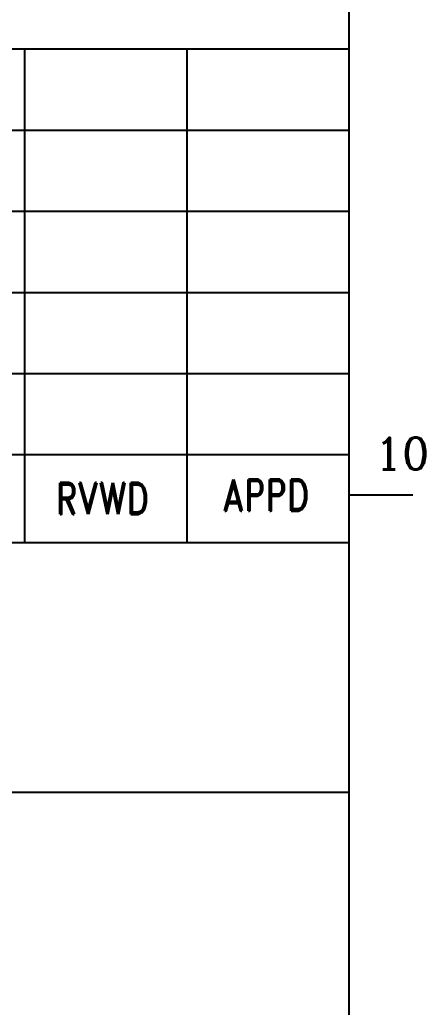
# Model space of a CAD drawing. Header units: millimetres. Extents: x 376548 to 485787, y -156716 to -17718.
# Drawn here: x 410354 to 411730, y -125184 to -121829 of the extents above; entities that cross this region are included whole.
import ezdxf
from ezdxf.enums import TextEntityAlignment as Align

# ---------------------------------------------------------------- set-up
doc = ezdxf.new("R2010")
doc.units = ezdxf.units.MM
doc.header["$LTSCALE"] = 2
doc.layers.add('TAN-TIT', color=30, linetype='Continuous')
doc.styles.add('COM', font='COMPLEX', dxfattribs={"height": 5})
doc.styles.add('RD6', font='ROMAND.shx', dxfattribs={"width": 0.83, "height": 6})

# ---------------------------------------------------------------- blocks, each defined once
blk = doc.blocks.new('BORDER')
at = {"layer": 'TAN-TIT'}
for p, q in [((23282.3, 352), (23282.3, 16468)), ((23282.3, 4498.7), (19323.7, 4498.7)), ((22547.2, 4498.7), (22547.2, 3381.8)), ((22914.8, 4498.7), (22914.8, 3381.8)), ((23282.3, 4314.9), (19323.7, 4314.9)), ((23282.3, 4131.1), (19323.7, 4131.1)), ((23282.3, 3947.3), (19323.7, 3947.3)), ((23282.3, 3763.5), (19323.7, 3763.5)), ((23282.3, 3579.7), (19323.7, 3579.7)), ((23282.3, 3489.4), (23426.6, 3489.4)), ((19323.7, 3381.8), (23282.3, 3381.8)), ((19323.7, 2816.3), (23282.3, 2816.3))]:
    blk.add_line(p, q, dxfattribs=at)
at = {"layer": 'TAN-TIT', "style": 'COM'}
blk.add_text('10', height=72.1, dxfattribs=at).set_placement((23340, 3547.1))
at = {"layer": 'TAN-TIT', "style": 'RD6', "width": 0.8}
for s, p in [('RVWD', (22724.1, 3445.7)), ('APPD', (23094.1, 3453.5))]:
    blk.add_text(s, height=70.69, dxfattribs=at).set_placement(p, align=Align.CENTER)

msp = doc.modelspace()

# ---------------------------------------------------------------- block references
at = {"xscale": 1.5, "yscale": 1.5, "zscale": 1.5}
msp.add_blockref('BORDER', (376548.4, -128677.6), dxfattribs=at)

doc.saveas('drawing.dxf')
